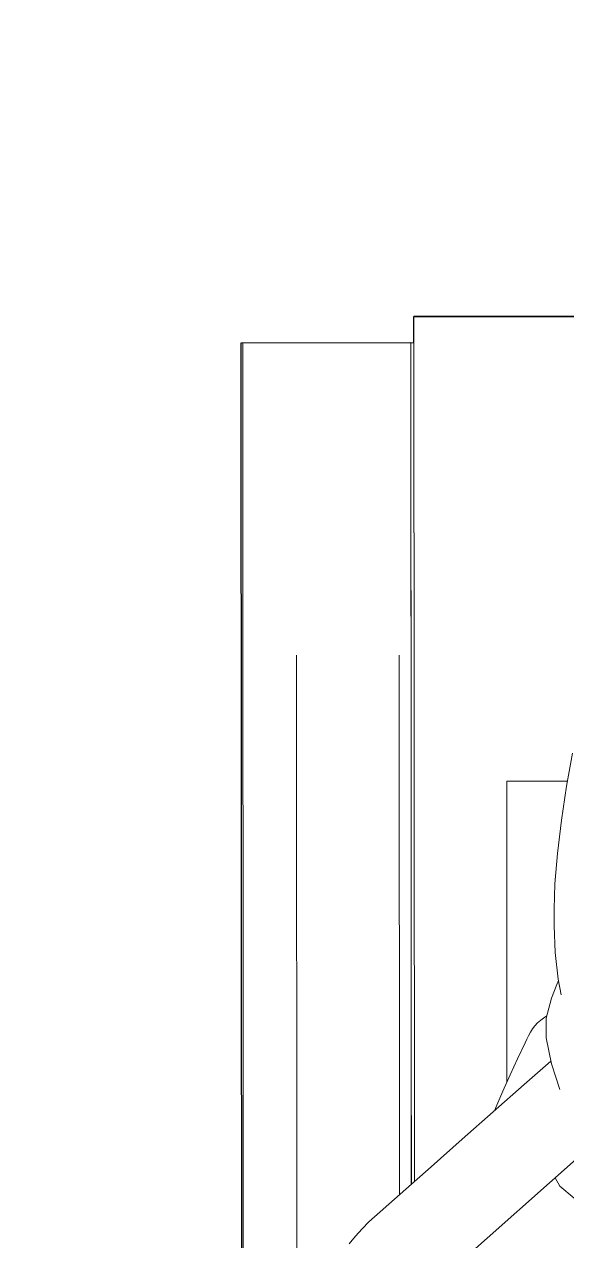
# Model space of a CAD drawing. Extents: x 5706208 to 5786773, y -2031603 to -1909573.
# Drawn here: x 5761014 to 5761294, y -1986992 to -1986364 of the extents above; entities that cross this region are included whole.
import ezdxf

# ---------------------------------------------------------------- set-up
doc = ezdxf.new("R2010")
doc.units = 0
doc.header["$LTSCALE"] = 1000
doc.header["$MEASUREMENT"] = 0
doc.layers.get('0').update_dxf_attribs({"linetype": 'CONTINUOUS'})
doc.layers.add('FURNITURE-r', color=44, linetype='CONTINUOUS')
doc.layers.add('WALL', color=7, linetype='CONTINUOUS')

# ---------------------------------------------------------------- blocks, each defined once
blk = doc.blocks.new('A$C57315646')
at = {"layer": 'FURNITURE-r', "lineweight": 0}
for p, q in [((2.85286, 0.86336), (2.30909, 0.86301)), ((2.85292, 0.77647), (2.85286, 0.86336)), ((2.69122, 0.83564), (2.3553, 0.83541)), ((2.69125, 0.78249), (2.41214, 0.78231)), ((2.41756, 0.77618), (2.489, 0.77623)), ((2.41897, 0.7746), (2.86621, 0.77489)), ((2.86664, 0.77489), (2.41897, 0.7746)), ((2.489, 0.77623), (2.49236, 0.77623)), ((2.49236, 0.77623), (2.49562, 0.77624)), ((2.49562, 0.77624), (2.49883, 0.77624)), ((2.49883, 0.77624), (2.50202, 0.77624)), ((2.50202, 0.77624), (2.50525, 0.77624)), ((2.50525, 0.77624), (2.50854, 0.77624)), ((2.50854, 0.77624), (2.51194, 0.77625)), ((2.51194, 0.77625), (2.51492, 0.77625)), ((2.51492, 0.77625), (2.51771, 0.77625)), ((2.51771, 0.77625), (2.52032, 0.77625)), ((2.52032, 0.77625), (2.52279, 0.77625)), ((2.52279, 0.77625), (2.52516, 0.77625)), ((2.52516, 0.77625), (2.52747, 0.77626)), ((2.52747, 0.77626), (2.52974, 0.77626)), ((2.52974, 0.77626), (2.58359, 0.77629)), ((2.58359, 0.77629), (2.58447, 0.77629)), ((2.58447, 0.77629), (2.58536, 0.77629)), ((2.58536, 0.77629), (2.58628, 0.7763)), ((2.58628, 0.7763), (2.58722, 0.7763)), ((2.58722, 0.7763), (2.5882, 0.7763)), ((2.5882, 0.7763), (2.58923, 0.7763)), ((2.58923, 0.7763), (2.59032, 0.7763)), ((2.59032, 0.7763), (2.59117, 0.7763)), ((2.59117, 0.7763), (2.59207, 0.7763)), ((2.59207, 0.7763), (2.59302, 0.7763)), ((2.59302, 0.7763), (2.59401, 0.7763)), ((2.59401, 0.7763), (2.59503, 0.7763)), ((2.59503, 0.7763), (2.59606, 0.7763)), ((2.59606, 0.7763), (2.5971, 0.7763)), ((2.5971, 0.7763), (2.85182, 0.77647)), ((2.85253, 0.77647), (2.5971, 0.7763)), ((2.5971, 0.7763), (2.82554, 0.77645)), ((2.82554, 0.77645), (2.82714, 0.77645)), ((2.82714, 0.77645), (2.82872, 0.77646)), ((2.82872, 0.77646), (2.83024, 0.77646)), ((2.83024, 0.77646), (2.83168, 0.77646)), ((2.83168, 0.77646), (2.83301, 0.77646)), ((2.83301, 0.77646), (2.8342, 0.77646)), ((2.8342, 0.77646), (2.83523, 0.77646)), ((2.83523, 0.77646), (2.83652, 0.77646)), ((2.83652, 0.77646), (2.83765, 0.77646)), ((2.83765, 0.77646), (2.83863, 0.77646)), ((2.83863, 0.77646), (2.83951, 0.77646)), ((2.83951, 0.77646), (2.8403, 0.77646)), ((2.8403, 0.77646), (2.84104, 0.77646)), ((2.84104, 0.77646), (2.84175, 0.77646)), ((2.84175, 0.77646), (2.84358, 0.77647)), ((2.84358, 0.77647), (2.84536, 0.77647)), ((2.84536, 0.77647), (2.84705, 0.77647)), ((2.84705, 0.77647), (2.8486, 0.77647)), ((2.8486, 0.77647), (2.84997, 0.77647)), ((2.84997, 0.77647), (2.8511, 0.77647)), ((2.8511, 0.77647), (2.85195, 0.77647)), ((2.85195, 0.77647), (2.85253, 0.77647)), ((2.85253, 0.77647), (2.85284, 0.77647)), ((2.85284, 0.77647), (2.85292, 0.77647)), ((2.86709, 0.08938), (2.86664, 0.77489))]:
    blk.add_line(p, q, dxfattribs=at)
at = {"layer": 'FURNITURE-r', "color": 15, "lineweight": 0}
for p, q in [((2.39076, 0.80513), (2.38673, 0.80841)), ((2.39461, 0.80162), (2.39076, 0.80513)), ((2.39816, 0.79812), (2.39461, 0.80162)), ((2.41251, 0.78189), (2.39816, 0.79812)), ((2.4267, 0.76586), (2.41251, 0.78189)), ((2.36348, 0.76674), (2.43331, 0.68781)), ((2.44088, 0.74983), (2.4267, 0.76586)), ((2.45506, 0.7338), (2.44088, 0.74983)), ((2.46925, 0.71777), (2.45506, 0.7338)), ((2.45554, 0.73326), (2.45738, 0.73253)), ((2.45738, 0.73253), (2.46581, 0.72894)), ((2.46581, 0.72894), (2.47416, 0.72516)), ((2.62602, 0.72687), (2.4706, 0.72677)), ((2.47416, 0.72516), (2.48245, 0.72127)), ((2.62604, 0.69546), (2.62602, 0.72687)), ((2.48119, 0.70398), (2.46925, 0.71777)), ((2.48245, 0.72127), (2.49072, 0.71731)), ((2.49072, 0.71731), (2.49258, 0.71646)), ((2.49258, 0.71646), (2.49443, 0.71557)), ((2.49443, 0.71557), (2.49622, 0.71461)), ((2.49622, 0.71461), (2.49796, 0.71353)), ((2.49796, 0.71353), (2.4996, 0.7123)), ((2.4996, 0.7123), (2.50113, 0.71089)), ((2.50113, 0.71089), (2.50253, 0.70925)), ((2.4934, 0.70642), (2.47985, 0.70371)), ((2.50359, 0.70643), (2.4934, 0.70642)), ((2.50253, 0.70925), (2.50405, 0.7071)), ((2.51387, 0.70373), (2.50359, 0.70643)), ((2.50405, 0.7071), (2.50466, 0.70614)), ((2.41666, 0.69935), (2.40426, 0.68455)), ((2.42092, 0.70181), (2.41666, 0.69935)), ((2.47298, 0.70153), (2.46669, 0.69942)), ((2.47985, 0.70371), (2.47298, 0.70153)), ((2.52095, 0.70102), (2.51387, 0.70373)), ((2.52374, 0.70018), (2.51552, 0.69869)), ((2.52303, 0.70005), (2.52095, 0.70102)), ((2.5375, 0.70181), (2.52374, 0.70018)), ((2.55126, 0.7024), (2.5375, 0.70181)), ((2.55985, 0.7024), (2.55126, 0.7024)), ((2.57306, 0.70194), (2.55985, 0.7024)), ((2.58872, 0.70062), (2.57306, 0.70194)), ((2.60585, 0.69858), (2.58872, 0.70062)), ((2.62347, 0.69593), (2.60585, 0.69858)), ((2.6406, 0.6928), (2.62347, 0.69593))]:
    blk.add_line(p, q, dxfattribs=at)

msp = doc.modelspace()

# ---------------------------------------------------------------- linework, layer by layer
at = {"layer": 'FURNITURE-r', "lineweight": 0}
for p, q in [((5761214.79, -1986514.47), (5761215.09, -1986961.69)), ((5761215.09, -1986961.69), (5761214.79, -1986514.9)), ((5761213.21, -1986528.18), (5761126.41, -1986528.24)), ((5761126.41, -1986528.24), (5761126.77, -1987071.46)), ((5761213.21, -1986528.25), (5761213.21, -1986528.18)), ((5761213.21, -1986528.56), (5761213.21, -1986528.25)), ((5761213.21, -1986529.15), (5761213.21, -1986528.56)), ((5761213.21, -1986528.56), (5761213.38, -1986783.73)), ((5761213.21, -1986530), (5761213.21, -1986529.15)), ((5761213.38, -1986783.73), (5761213.21, -1986529.28)), ((5761213.22, -1986531.12), (5761213.21, -1986530)), ((5761213.22, -1986532.49), (5761213.22, -1986531.12)), ((5761213.22, -1986534.03), (5761213.22, -1986532.49)), ((5761213.22, -1986535.72), (5761213.22, -1986534.03)), ((5761213.22, -1986537.5), (5761213.22, -1986535.72)), ((5761213.22, -1986539.33), (5761213.22, -1986537.5)), ((5761213.22, -1986540.04), (5761213.22, -1986539.33)), ((5761213.22, -1986540.78), (5761213.22, -1986540.04)), ((5761213.22, -1986541.57), (5761213.22, -1986540.78)), ((5761213.22, -1986542.45), (5761213.22, -1986541.57)), ((5761213.22, -1986543.43), (5761213.22, -1986542.45)), ((5761213.22, -1986544.56), (5761213.22, -1986543.43)), ((5761213.23, -1986545.85), (5761213.22, -1986544.56)), ((5761213.23, -1986546.87), (5761213.23, -1986545.85)), ((5761213.23, -1986548.06), (5761213.23, -1986546.87)), ((5761213.23, -1986549.39), (5761213.23, -1986548.06)), ((5761213.23, -1986550.83), (5761213.23, -1986549.39)), ((5761213.23, -1986552.35), (5761213.23, -1986550.83)), ((5761213.23, -1986553.92), (5761213.23, -1986552.35)), ((5761213.23, -1986555.53), (5761213.23, -1986553.92)), ((5761213.38, -1986783.73), (5761213.23, -1986555.53)), ((5761154.11, -1986689.72), (5761154.33, -1987025.3)), ((5761207.2, -1986689.68), (5761207.38, -1986968.51)), ((5761213.38, -1986784.78), (5761213.38, -1986783.73)), ((5761213.38, -1986785.81), (5761213.38, -1986784.78)), ((5761213.38, -1986786.82), (5761213.38, -1986785.81)), ((5761213.39, -1986787.81), (5761213.38, -1986786.82)), ((5761213.39, -1986788.76), (5761213.39, -1986787.81)), ((5761213.39, -1986789.66), (5761213.39, -1986788.76)), ((5761213.39, -1986790.51), (5761213.39, -1986789.66)), ((5761213.39, -1986791.6), (5761213.39, -1986790.51)), ((5761213.39, -1986792.63), (5761213.39, -1986791.6)), ((5761213.39, -1986793.61), (5761213.39, -1986792.63)), ((5761213.39, -1986794.55), (5761213.39, -1986793.61)), ((5761213.39, -1986795.46), (5761213.39, -1986794.55)), ((5761213.39, -1986796.35), (5761213.39, -1986795.46)), ((5761213.39, -1986797.24), (5761213.39, -1986796.35)), ((5761213.43, -1986851.03), (5761213.39, -1986797.24)), ((5761213.43, -1986853.3), (5761213.43, -1986851.03)), ((5761213.43, -1986855.6), (5761213.43, -1986853.3)), ((5761213.43, -1986857.97), (5761213.43, -1986855.6)), ((5761213.43, -1986860.44), (5761213.43, -1986857.97)), ((5761213.44, -1986863.05), (5761213.43, -1986860.44)), ((5761213.44, -1986865.83), (5761213.44, -1986863.05)), ((5761213.44, -1986868.82), (5761213.44, -1986865.83)), ((5761213.44, -1986872.21), (5761213.44, -1986868.82)), ((5761213.44, -1986875.5), (5761213.44, -1986872.21)), ((5761213.45, -1986878.72), (5761213.44, -1986875.5)), ((5761213.45, -1986881.91), (5761213.45, -1986878.72)), ((5761213.45, -1986885.11), (5761213.45, -1986881.91)), ((5761213.45, -1986888.37), (5761213.45, -1986885.11)), ((5761213.45, -1986891.73), (5761213.45, -1986888.37)), ((5761213.5, -1986963.09), (5761213.45, -1986891.73))]:
    msp.add_line(p, q, dxfattribs=at)
at = {"layer": 'FURNITURE-r', "color": 15, "lineweight": 0}
for p, q in [((5761296.8, -1986740.29), (5761293.68, -1986757.4)), ((5761294.15, -1986754.83), (5761262.77, -1986754.85)), ((5761262.77, -1986754.85), (5761262.87, -1986910.11)), ((5761293.68, -1986757.4), (5761291.03, -1986775)), ((5761291.03, -1986775), (5761288.98, -1986792.11)), ((5761288.98, -1986792.11), (5761287.67, -1986807.75)), ((5761287.67, -1986807.75), (5761287.21, -1986820.95)), ((5761287.21, -1986820.95), (5761287.21, -1986829.53)), ((5761287.21, -1986829.53), (5761287.8, -1986843.28)), ((5761287.8, -1986843.28), (5761289.42, -1986857.02)), ((5761289.42, -1986857.02), (5761290.91, -1986865.23)), ((5761288.59, -1986859.81), (5761285.88, -1986866.88)), ((5761289.55, -1986857.74), (5761288.59, -1986859.81)), ((5761285.88, -1986866.88), (5761283.19, -1986877.16)), ((5761276.09, -1986882.78), (5761277.32, -1986881.14)), ((5761277.32, -1986881.14), (5761278.73, -1986879.61)), ((5761278.73, -1986879.61), (5761280.36, -1986878.21)), ((5761280.36, -1986878.21), (5761282.51, -1986876.69)), ((5761282.51, -1986876.69), (5761283.47, -1986876.08)), ((5761283.19, -1986877.16), (5761283.2, -1986887.33)), ((5761272.31, -1986890.01), (5761273.17, -1986888.15)), ((5761273.17, -1986888.15), (5761274.05, -1986886.31)), ((5761274.05, -1986886.31), (5761275.02, -1986884.51)), ((5761275.02, -1986884.51), (5761276.09, -1986882.78)), ((5761283.2, -1986887.33), (5761285.9, -1986900.87)), ((5761268.36, -1986898.27), (5761272.31, -1986890.01)), ((5761264.47, -1986906.56), (5761268.36, -1986898.27)), ((5761285.64, -1986899.53), (5761271.86, -1986911.46)), ((5761285.9, -1986900.87), (5761288.08, -1986907.74)), ((5761260.7, -1986914.9), (5761264.47, -1986906.56)), ((5761271.86, -1986911.46), (5761255.84, -1986925.63)), ((5761288.08, -1986907.74), (5761290.19, -1986914.01)), ((5761257.11, -1986923.31), (5761260.7, -1986914.9)), ((5761255.84, -1986925.63), (5761239.83, -1986939.8)), ((5761256.39, -1986925.15), (5761257.11, -1986923.31)), ((5761239.83, -1986939.8), (5761223.81, -1986953.97)), ((5761222.93, -1987017.12), (5761301.78, -1986947.37)), ((5761223.81, -1986953.97), (5761207.8, -1986968.14)), ((5761287.8, -1986959.74), (5761290.26, -1986963.99)), ((5761207.8, -1986968.14), (5761191.59, -1986982.48)), ((5761290.26, -1986963.99), (5761305.05, -1986976.38)), ((5761191.59, -1986982.48), (5761188.09, -1986986.03)), ((5761188.09, -1986986.03), (5761184.58, -1986989.87)), ((5761184.58, -1986989.87), (5761181.31, -1986993.89))]:
    msp.add_line(p, q, dxfattribs=at)
at = {"layer": 'WALL', "color": 8, "ltscale": 0.1}
msp.add_lwpolyline([(5761985.52, -1986527.67), (5761987.4, -1989377.67), (5761955.01, -1989377.68), (5761955.01, -1989373.84), (5761824.54, -1989373.93), (5761824.52, -1989321.17), (5761288.38, -1989321.44), (5761288.4, -1989373.92), (5761159.41, -1989374.37), (5761159.17, -1989378.22), (5761127.56, -1989378.24), (5761125.68, -1986528.24), (5761214.8, -1986528.18), (5761214.79, -1986514.9), (5761899.62, -1986514.45), (5761899.63, -1986527.72), (5761985.52, -1986527.67)], dxfattribs=at)
msp.add_arc((5760805.73, -1988080.82), 2535, 355.89897, 179.46693, dxfattribs=at)

# ---------------------------------------------------------------- block references
at = {"color": 8, "ltscale": 10, "xscale": 998.9986730661869, "yscale": 998.9986730661869, "zscale": 998.9986730661869, "rotation": 90}
msp.add_blockref('A$C57315646', (5761988.91, -1989378.24), dxfattribs=at)

doc.saveas('drawing.dxf')
